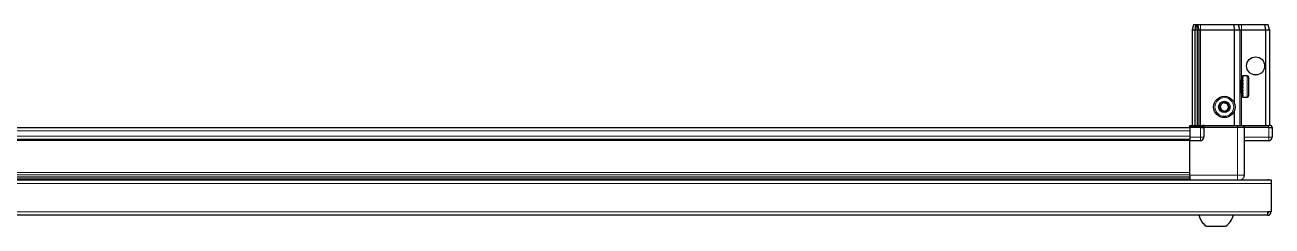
# Model space of a CAD drawing. Header units: millimetres. Extents: x 1132 to 6444, y -537 to 1934.
# Drawn here: x 2154 to 2912, y -537 to -414 of the extents above; entities that cross this region are included whole.
import ezdxf

# ---------------------------------------------------------------- set-up
doc = ezdxf.new("R2010")
doc.units = ezdxf.units.MM

msp = doc.modelspace()

# ---------------------------------------------------------------- linework, layer by layer
at = {"color": 7, "linetype": 'Continuous', "lineweight": 25}
for p, q in [((2864.79, -414.02), (2863.99, -417.02)), ((2865.94, -414.02), (2864.79, -414.02)), ((2865.94, -414.02), (2865.49, -417.02)), ((2866.44, -414.02), (2865.94, -414.02)), ((2866.44, -414.02), (2866.99, -417.02)), ((2867.18, -414.02), (2866.44, -414.02)), ((2867.18, -414.02), (2867.99, -417.02)), ((2868.99, -414.02), (2867.18, -414.02)), ((2889.16, -414.02), (2868.99, -414.02)), ((2889.16, -414.02), (2889.49, -417.02)), ((2892.18, -414.02), (2889.16, -414.02)), ((2892.99, -417.02), (2892.18, -414.02)), ((2893.99, -414.02), (2892.18, -414.02)), ((2908.33, -414.02), (2893.99, -414.02)), ((2908.49, -417.02), (2908.33, -414.02)), ((2910.18, -414.02), (2908.33, -414.02)), ((2910.99, -417.02), (2910.18, -414.02)), ((2863.99, -417.02), (2865.49, -417.02)), ((2863.99, -417.02), (2863.99, -475.32)), ((2865.49, -417.02), (2866.99, -417.02)), ((2865.49, -417.02), (2865.49, -475.32)), ((2866.99, -417.02), (2866.99, -475.32)), ((2866.99, -417.02), (2867.99, -417.02)), ((2867.99, -417.02), (2867.99, -475.32)), ((2867.99, -417.02), (2868.99, -417.02)), ((2868.99, -417.02), (2889.49, -417.02)), ((2889.49, -417.02), (2889.49, -461.52)), ((2889.49, -417.02), (2892.99, -417.02)), ((2892.99, -417.02), (2892.99, -475.32)), ((2892.99, -417.02), (2893.99, -417.02)), ((2893.99, -417.02), (2908.49, -417.02)), ((2908.49, -417.02), (2908.49, -475.32)), ((2908.49, -417.02), (2910.99, -417.02)), ((2910.99, -417.02), (2910.99, -475.32)), ((2894.49, -447.12), (2894.39, -447.12)), ((2894.39, -447.12), (2894.39, -455.92)), ((2897.39, -445.02), (2894.49, -445.02)), ((2894.99, -445.02), (2894.49, -445.02)), ((2894.49, -445.02), (2894.49, -445.07)), ((2894.49, -445.07), (2894.49, -445.35)), ((2894.99, -445.07), (2894.49, -445.07)), ((2894.99, -445.35), (2894.49, -445.35)), ((2894.49, -445.35), (2894.49, -445.63)), ((2894.99, -445.63), (2894.49, -445.63)), ((2894.49, -445.63), (2894.49, -446.29)), ((2894.99, -446.29), (2894.49, -446.29)), ((2894.49, -446.29), (2894.49, -446.76)), ((2894.49, -446.76), (2894.49, -447.74)), ((2894.99, -446.76), (2894.49, -446.76)), ((2894.99, -445.07), (2894.99, -445.02)), ((2894.99, -445.63), (2894.99, -445.35)), ((2894.99, -446.76), (2894.99, -446.29)), ((2898.19, -445.82), (2898.19, -457.22)), ((2893.02, -447.52), (2892.99, -447.52)), ((2893.5, -448.21), (2893.02, -447.52)), ((2893.02, -447.52), (2893.02, -455.52)), ((2893.02, -455.52), (2893.5, -454.83)), ((2893.99, -447.52), (2893.5, -448.21)), ((2893.5, -448.21), (2893.5, -454.83)), ((2893.5, -454.83), (2893.99, -455.52)), ((2893.99, -447.52), (2893.99, -455.52)), ((2894.99, -447.74), (2894.49, -447.74)), ((2894.49, -447.74), (2894.49, -448.36)), ((2894.49, -448.36), (2894.49, -449.56)), ((2894.99, -448.36), (2894.49, -448.36)), ((2894.99, -449.56), (2894.49, -449.56)), ((2894.49, -449.56), (2894.49, -450.19)), ((2894.99, -450.19), (2894.49, -450.19)), ((2894.49, -450.27), (2894.49, -451.57)), ((2894.99, -450.27), (2894.49, -450.27)), ((2894.99, -451.57), (2894.49, -451.57)), ((2894.99, -452.05), (2894.49, -452.05)), ((2894.49, -452.05), (2894.49, -452.31)), ((2894.49, -452.31), (2894.49, -453.58)), ((2894.99, -452.31), (2894.49, -452.31)), ((2894.99, -453.58), (2894.49, -453.58)), ((2894.49, -453.58), (2894.49, -454.26)), ((2894.49, -454.26), (2894.49, -455.38)), ((2894.99, -454.26), (2894.49, -454.26)), ((2894.99, -448.36), (2894.99, -447.74)), ((2894.99, -450.27), (2894.99, -449.56)), ((2894.99, -452.31), (2894.99, -451.57)), ((2894.99, -454.26), (2894.99, -453.58)), ((2892.99, -455.52), (2893.02, -455.52)), ((2894.39, -455.92), (2894.49, -455.92)), ((2894.99, -455.38), (2894.49, -455.38)), ((2894.49, -455.38), (2894.49, -455.95)), ((2894.49, -455.95), (2894.49, -456.81)), ((2894.99, -455.95), (2894.49, -455.95)), ((2894.99, -456.81), (2894.49, -456.81)), ((2894.49, -456.81), (2894.49, -457.2)), ((2894.49, -457.2), (2894.49, -457.72)), ((2894.99, -457.2), (2894.49, -457.2)), ((2894.99, -457.72), (2894.49, -457.72)), ((2894.49, -457.72), (2894.49, -457.9)), ((2894.49, -457.9), (2894.49, -458.02)), ((2894.99, -457.9), (2894.49, -457.9)), ((2894.49, -458.02), (2897.39, -458.02)), ((2894.99, -455.95), (2894.99, -455.38)), ((2894.99, -457.2), (2894.99, -456.81)), ((2894.99, -457.9), (2894.99, -457.72)), ((2889.49, -466.52), (2889.49, -475.32)), ((2862.49, -476.67), (2122.49, -476.67)), ((2862.49, -475.32), (2870.31, -475.32)), ((2862.49, -476.19), (2862.49, -475.32)), ((2868.99, -476.19), (2862.49, -476.19)), ((2862.49, -476.52), (2862.49, -476.19)), ((2868.99, -476.52), (2862.49, -476.52)), ((2862.49, -476.52), (2862.49, -482.52)), ((2868.99, -476.52), (2870.99, -476.52)), ((2870.99, -476.52), (2868.99, -476.52)), ((2870.99, -475.32), (2870.31, -475.32)), ((2870.99, -476.52), (2870.99, -475.32)), ((2870.99, -475.32), (2871.19, -475.32)), ((2871.19, -476.52), (2870.99, -476.52)), ((2870.99, -476.52), (2870.99, -482.52)), ((2871.19, -475.32), (2891.49, -475.32)), ((2891.49, -476.52), (2871.19, -476.52)), ((2891.49, -475.32), (2895.49, -475.32)), ((2895.49, -476.52), (2891.49, -476.52)), ((2895.49, -476.52), (2895.49, -475.32)), ((2895.49, -475.32), (2895.69, -475.32)), ((2895.69, -476.52), (2895.49, -476.52)), ((2895.49, -476.52), (2895.49, -505.52)), ((2895.69, -475.32), (2910.49, -475.32)), ((2910.49, -476.52), (2895.69, -476.52)), ((2911.99, -475.32), (2910.49, -475.32)), ((2910.49, -476.52), (2912.49, -476.52)), ((2912.49, -476.19), (2911.99, -475.32)), ((2912.49, -476.19), (2911.99, -475.32)), ((2912.49, -476.52), (2912.49, -476.19)), ((2912.49, -476.52), (2912.49, -476.19)), ((2912.49, -476.52), (2912.49, -476.52)), ((2912.49, -476.52), (2912.49, -482.52)), ((2862.49, -483.87), (2122.49, -483.87)), ((2862.49, -482.52), (2862.49, -484.52)), ((2862.49, -484.52), (2868.99, -484.52)), ((2862.49, -505.52), (2862.49, -484.52)), ((2895.49, -484.52), (2910.49, -484.52)), ((1362.49, -506.54), (2862.49, -506.54)), ((1362.49, -506.58), (2862.49, -506.58)), ((1312.99, -508.52), (2911.99, -508.52)), ((2836.37, -508.37), (1388.61, -508.37)), ((2830.99, -508.52), (2830.99, -508.37)), ((2831.16, -508.52), (2831.16, -508.37)), ((2831.37, -508.52), (2831.37, -508.37)), ((2831.93, -508.52), (2831.93, -508.37)), ((2832.35, -508.52), (2832.35, -508.37)), ((2833.25, -508.52), (2833.25, -508.37)), ((2833.83, -508.52), (2833.83, -508.37)), ((2834.98, -508.52), (2834.98, -508.37)), ((2835.67, -508.52), (2835.67, -508.37)), ((2836.95, -508.37), (2836.37, -508.37)), ((2836.95, -508.52), (2836.95, -508.37)), ((2836.96, -508.37), (2836.95, -508.37)), ((2837.69, -508.37), (2836.96, -508.37)), ((2837.13, -508.52), (2837.13, -508.37)), ((2837.63, -508.52), (2837.63, -508.37)), ((2837.69, -508.52), (2837.69, -508.37)), ((2838.61, -508.37), (2837.69, -508.37)), ((2837.69, -508.37), (2837.69, -508.37)), ((2862.49, -508.37), (2838.61, -508.37)), ((2838.98, -508.52), (2838.98, -508.37)), ((2839.69, -508.52), (2839.69, -508.37)), ((2840.86, -508.52), (2840.86, -508.37)), ((2841.47, -508.52), (2841.47, -508.37)), ((2842.41, -508.52), (2842.41, -508.37)), ((2842.86, -508.52), (2842.86, -508.37)), ((2843.48, -508.52), (2843.48, -508.37)), ((2843.73, -508.52), (2843.73, -508.37)), ((2843.97, -508.52), (2843.97, -508.37)), ((2843.99, -508.52), (2843.99, -508.37)), ((2896.99, -508.42), (2896.99, -508.52)), ((2896.99, -508.42), (2909.89, -508.42)), ((2911.99, -508.52), (2911.99, -510.62)), ((2911.99, -510.62), (2911.99, -527.92)), ((2909.89, -530.02), (1315.09, -530.02)), ((2911.99, -527.92), (2909.89, -527.92)), ((2909.89, -530.02), (2909.89, -527.92)), ((2872.49, -536.62), (2884.49, -536.62))]:
    msp.add_line(p, q, dxfattribs=at)
at = {"color": 8, "linetype": 'Continuous', "lineweight": 18}
for p, q in [((2868.99, -414.02), (2868.99, -417.02)), ((2893.99, -417.02), (2893.99, -414.02)), ((2868.99, -417.02), (2868.99, -475.32)), ((2893.99, -417.02), (2893.99, -447.52)), ((2897.39, -445.02), (2897.39, -458.02)), ((2893.99, -455.52), (2893.99, -475.32)), ((2868.99, -476.52), (2868.99, -476.19)), ((2868.99, -476.52), (2868.99, -482.52)), ((2871.19, -475.32), (2871.19, -476.52)), ((2891.49, -476.52), (2891.49, -475.32)), ((2891.49, -476.52), (2891.49, -505.52)), ((2895.69, -475.32), (2895.69, -476.52)), ((2910.49, -476.52), (2910.49, -475.32)), ((2910.49, -476.52), (2910.49, -482.52)), ((2862.49, -478.67), (2122.49, -478.67)), ((2862.49, -481.87), (2122.49, -481.87)), ((2862.49, -484.52), (2122.49, -484.52)), ((2868.99, -482.52), (2862.49, -482.52)), ((2868.99, -482.52), (2868.99, -484.52)), ((2870.99, -482.52), (2868.99, -482.52)), ((2910.49, -482.52), (2895.49, -482.52)), ((2910.49, -484.52), (2910.49, -482.52)), ((2912.49, -482.52), (2910.49, -482.52)), ((1362.49, -503.92), (2862.49, -503.92)), ((2862.49, -505.34), (1362.49, -505.34)), ((1362.49, -507.78), (2862.49, -507.78)), ((2891.49, -505.52), (2862.49, -505.52)), ((2911.99, -510.62), (1312.99, -510.62)), ((2909.89, -508.52), (2909.89, -508.42)), ((2909.89, -527.92), (1315.09, -527.92))]:
    msp.add_line(p, q, dxfattribs=at)
at = {"color": 7, "linetype": 'Continuous', "lineweight": 25, "flags": 128}
msp.add_lwpolyline([(2910.53, -508.52), (2910.3, -508.46), (2909.89, -508.42)], dxfattribs=at)
at = {"color": 7, "linetype": 'Continuous', "lineweight": 25}
for centre, radius in [((2902.49, -439.02), 5.5), ((2883.49, -464.02), 6.5), ((2883.49, -464.02), 3.46)]:
    msp.add_circle(centre, radius, dxfattribs=at)
at = {"color": 8, "linetype": 'Continuous', "lineweight": 18}
msp.add_circle((2883.49, -464.02), 5.7, dxfattribs=at)
at = {"color": 7, "linetype": 'Continuous', "lineweight": 25}
for centre, radius, start, end in [((2893.99, -447.12), 0.4, 270, 360), ((2897.39, -445.82), 0.8, 360, 90), ((2883.49, -464.02), 2.5, 134.67671, 194.67671), ((2883.49, -464.02), 2.5, 74.67671, 134.67671), ((2883.49, -464.02), 2.5, 14.67671, 74.67671), ((2893.99, -455.92), 0.4, 0, 90), ((2897.39, -457.22), 0.8, 270, 0), ((2883.49, -464.02), 2.5, 194.67671, 254.67671), ((2883.49, -464.02), 2.5, 254.67671, 314.67671), ((2883.49, -464.02), 2.5, 314.67671, 14.67671), ((2868.99, -482.52), 2, 270, 0), ((2910.49, -482.52), 2, 270, 0), ((2879.51, -527), 11.91, 194.70035, 233.8734), ((2877.46, -527), 11.91, 306.1266, 345.29965), ((2909.89, -527.92), 2.1, 270, 0), ((2909.89, -527.92), 0.6, 270, 0)]:
    msp.add_arc(centre, radius, start, end, dxfattribs=at)
msp.add_ellipse((2868.99, -472.72), major_axis=(0, 3.46), ratio=0.57735, start_param=3.141593, end_param=3.864327, dxfattribs=at)
for points, knots in [([(2880.7, -463.26), (2881.07, -462.89), (2881.76, -462.22), (2882.44, -461.54), (2882.76, -461.23)], [0, 0, 0, 0, 0.534686, 1, 1, 1, 1]), ([(2882.76, -461.23), (2883.25, -461.36), (2884.18, -461.62), (2885.11, -461.87), (2885.54, -461.99)], [0, 0, 0, 0, 0.534686, 1, 1, 1, 1]), ([(2885.54, -461.99), (2885.57, -462.11), (2885.72, -462.69), (2885.98, -463.65), (2886.19, -464.45), (2886.27, -464.78)], [0, 0, 0, 0, 0.1331247, 0.6370994, 1, 1, 1, 1]), ([(2881.44, -466.05), (2881.35, -465.72), (2881.14, -464.92), (2880.89, -463.96), (2880.74, -463.38), (2880.7, -463.26)], [0, 0, 0, 0, 0.362901, 0.866875, 1, 1, 1, 1]), ([(2884.22, -466.81), (2883.72, -466.68), (2882.79, -466.42), (2881.87, -466.17), (2881.44, -466.05)], [0, 0, 0, 0, 0.534686, 1, 1, 1, 1]), ([(2886.27, -464.78), (2885.91, -465.15), (2885.22, -465.82), (2884.54, -466.5), (2884.22, -466.81)], [0, 0, 0, 0, 0.5346859, 1, 1, 1, 1]), ([(2862.49, -505.52), (2862.49, -505.92), (2862.49, -506.71), (2862.49, -507.72), (2862.49, -508.35), (2862.49, -508.51), (2862.49, -508.52)], [0, 0, 0, 0, 0.32552, 0.65104, 0.97656, 1, 1, 1, 1]), ([(2895.49, -505.52), (2895.44, -505.96), (2895.37, -506.64), (2894.93, -507.45), (2894.48, -508.01), (2894.07, -508.37), (2893.81, -508.5), (2893.77, -508.52)], [0, 0, 0, 0, 0.363018, 0.558438, 0.758004, 0.95757, 1, 1, 1, 1])]:
    msp.add_open_spline(points, degree=3, knots=knots, dxfattribs=at)
at = {"color": 8, "linetype": 'Continuous', "lineweight": 18}
msp.add_open_spline([(2891.49, -505.52), (2891.49, -505.96), (2891.49, -506.64), (2891.49, -507.45), (2891.49, -508.01), (2891.49, -508.37), (2891.49, -508.5), (2891.49, -508.52)], degree=3, knots=[0, 0, 0, 0, 0.363018, 0.558438, 0.758004, 0.95757, 1, 1, 1, 1], dxfattribs=at)
msp.add_open_spline([(2895.49, -505.52), (2895.43, -505.52), (2895.31, -505.52), (2894.38, -505.52), (2893.06, -505.52), (2892.01, -505.52), (2891.49, -505.52)], degree=3, dxfattribs=at)

doc.saveas('drawing.dxf')
